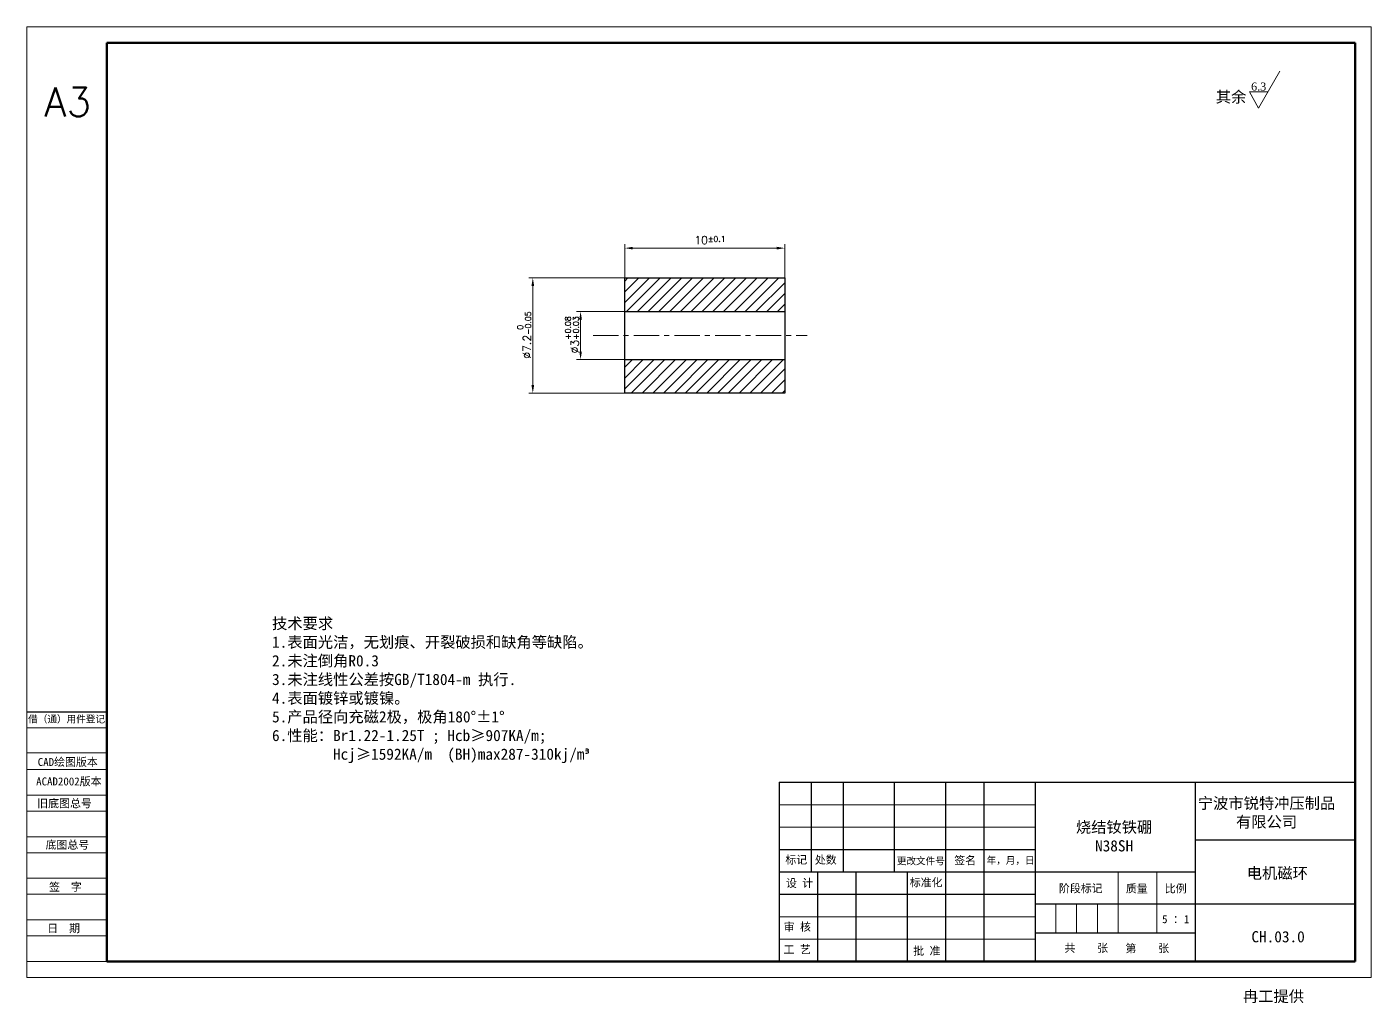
# Model space of a CAD drawing. Header units: millimetres. Extents: x 2881 to 4175, y 614 to 1739.
# Drawn here: x 3068.1 to 3152.1, y 1127.7 to 1188.7 of the extents above; entities that cross this region are included whole.
import ezdxf

# ---------------------------------------------------------------- set-up
doc = ezdxf.new("R2010")
doc.units = ezdxf.units.MM
doc.linetypes.add('CENTER', pattern=[50.8, 31.75, -6.35, 6.35, -6.35])
for name, color, linetype, lineweight in [('中心线', 1, 'CENTER', 9), ('填充', 3, 'Continuous', 9), ('实线', 7, 'Continuous', 25), ('尺寸标注', 2, 'Continuous', 9), ('引导线', 6, 'Continuous', 9), ('文本', 3, 'Continuous', 15), ('粗实线', 9, 'Continuous', 50)]:
    doc.layers.add(name, color=color, linetype=linetype, lineweight=lineweight)
doc.styles.add('st', font='txt.shx')
doc.styles.get("Standard").update_dxf_attribs({"font": 'simfang.ttf'})
doc.dimstyles.new('st0.2', dxfattribs={"dimscale": 0.2, "dimtxt": 2.5, "dimasz": 2.5, "dimexe": 1.25, "dimexo": 0, "dimtad": 1, "dimtoh": 1, "dimdec": 3, "dimdsep": 46, "dimtxsty": 'st', "dimcen": 0, "dimclrd": 256, "dimclre": 256, "dimclrt": 256, "dimadec": 4, "dimazin": 2, "dimtfac": 1, "dimtdec": 3, "dimtmove": 0, "dimatfit": 1, "dimfxl": 1, "dimlwd": -1, "dimlwe": -1, "dimarcsym": 0})

# ---------------------------------------------------------------- blocks, each defined once
blk = doc.blocks.new('*D30')
at = {"layer": 'Defpoints', "color": 0, "ltscale": 0.2, "transparency": 16777216}
for p in [(3105.479, 1170.884), (3102.716, 1167.884), (3105.479, 1167.884)]:
    blk.add_point(p, dxfattribs=at)
at = {"layer": '尺寸标注', "ltscale": 0.2, "transparency": 16777216}
for p, q in [((3105.479, 1170.884), (3102.466, 1170.884)), ((3102.716, 1170.384), (3102.716, 1168.384)), ((3105.479, 1167.884), (3102.466, 1167.884))]:
    blk.add_line(p, q, dxfattribs=at)
for points in [[(3102.633, 1170.384), (3102.799, 1170.384), (3102.716, 1170.884)], [(3102.633, 1168.384), (3102.799, 1168.384), (3102.716, 1167.884)]]:
    blk.add_solid(points, dxfattribs=at)
at = {"layer": '尺寸标注', "ltscale": 0.2, "transparency": 16777216, "insert": (3102.177, 1169.425), "char_height": 0.5, "attachment_point": 5, "rotation": 90, "style": 'st'}
blk.add_mtext('%%c3{}{\\H0.71x;\\C3;\\S+0.08^ +0.03;}', dxfattribs=at)
blk = doc.blocks.new('*D31')
at = {"layer": 'Defpoints', "color": 0, "ltscale": 0.2, "transparency": 16777216}
for p in [(3099.73, 1172.984), (3105.479, 1172.984), (3105.479, 1165.784)]:
    blk.add_point(p, dxfattribs=at)
at = {"layer": '尺寸标注', "ltscale": 0.2, "transparency": 16777216}
for p, q in [((3105.479, 1172.984), (3099.48, 1172.984)), ((3099.73, 1166.284), (3099.73, 1172.484)), ((3105.479, 1165.784), (3099.48, 1165.784))]:
    blk.add_line(p, q, dxfattribs=at)
for points in [[(3099.647, 1172.484), (3099.813, 1172.484), (3099.73, 1172.984)], [(3099.647, 1166.284), (3099.813, 1166.284), (3099.73, 1165.784)]]:
    blk.add_solid(points, dxfattribs=at)
at = {"layer": '尺寸标注', "ltscale": 0.2, "transparency": 16777216, "insert": (3099.191, 1169.411), "char_height": 0.5, "attachment_point": 5, "rotation": 90, "style": 'st'}
blk.add_mtext('%%c7.2{}{\\H0.71x;\\C3;\\S 0^ -0.05;}', dxfattribs=at)
blk = doc.blocks.new('*D32')
at = {"layer": 'Defpoints', "color": 0, "ltscale": 0.2, "transparency": 16777216}
for p in [(3115.479, 1174.847), (3105.479, 1172.984), (3115.479, 1172.984)]:
    blk.add_point(p, dxfattribs=at)
at = {"layer": '尺寸标注', "ltscale": 0.2, "transparency": 16777216}
for p, q in [((3105.479, 1172.984), (3105.479, 1175.097)), ((3105.979, 1174.847), (3114.979, 1174.847)), ((3115.479, 1172.984), (3115.479, 1175.097))]:
    blk.add_line(p, q, dxfattribs=at)
for points in [[(3105.979, 1174.93), (3105.979, 1174.763), (3105.479, 1174.847)], [(3114.979, 1174.93), (3114.979, 1174.763), (3115.479, 1174.847)]]:
    blk.add_solid(points, dxfattribs=at)
at = {"layer": '尺寸标注', "ltscale": 0.2, "transparency": 16777216, "insert": (3110.798, 1175.347), "char_height": 0.5, "attachment_point": 5, "style": 'st'}
blk.add_mtext('10{}{\\A0;{\\H1.5x;}{\\A2;\\H0.71x;\\C3;%%p0.1}}', dxfattribs=at)

msp = doc.modelspace()

# ---------------------------------------------------------------- hatches: boundary and pattern name
at = {"layer": '填充', "ltscale": 0.2}
h = msp.add_hatch(dxfattribs=at)
h.set_pattern_fill('LINE', color=256, scale=0.15, angle=45)
h.set_pattern_definition([(45, (0, -65.69434), (-0.336759605, 0.336759605), [])])
h.paths.add_polyline_path([(3115.4791, 1172.9839), (3105.4791, 1172.9839), (3105.4791, 1170.8839), (3115.4791, 1170.8839)])
h.paths.add_polyline_path([(3115.4791, 1167.8839), (3105.4791, 1167.8839), (3105.4791, 1165.7839), (3115.4791, 1165.7839)])

# ---------------------------------------------------------------- linework, layer by layer
at = {"layer": '中心线', "ltscale": 0.05}
msp.add_line((3103.4969, 1169.3839), (3116.8824, 1169.3839), dxfattribs=at)
at = {"layer": '实线', "ltscale": 0.2}
for p, q in [((3105.4791, 1169.3839), (3105.4791, 1172.9839)), ((3105.4791, 1172.9839), (3115.4791, 1172.9839)), ((3115.4791, 1172.9839), (3115.4791, 1165.7839)), ((3105.4791, 1170.8839), (3115.4791, 1170.8839)), ((3105.4791, 1165.7839), (3105.4791, 1169.3839)), ((3105.4791, 1167.8839), (3115.4791, 1167.8839)), ((3115.4791, 1165.7839), (3105.4791, 1165.7839))]:
    msp.add_line(p, q, dxfattribs=at)
at = {"layer": '实线'}
for p, q in [((3068.1155, 1145.8701), (3073.1155, 1145.8701)), ((3073.1155, 1130.2701), (3073.1155, 1141.4701)), ((3073.1155, 1141.4701), (3073.1155, 1130.2701)), ((3115.1155, 1141.4701), (3151.1155, 1141.4701)), ((3115.1193, 1141.4701), (3115.1193, 1130.2701)), ((3117.1193, 1141.4701), (3117.1193, 1135.8701)), ((3119.1193, 1141.4701), (3119.1193, 1135.8701)), ((3122.3193, 1141.4701), (3122.3193, 1135.8701)), ((3125.5193, 1141.4701), (3125.5193, 1130.2701)), ((3127.9193, 1141.4701), (3127.9193, 1130.2701)), ((3131.1193, 1141.4701), (3131.1193, 1130.2701)), ((3141.1155, 1141.4701), (3141.1155, 1130.2701)), ((3141.1155, 1137.8701), (3151.1155, 1137.8701)), ((3115.1155, 1137.2701), (3131.1193, 1137.2701)), ((3115.1155, 1135.8701), (3131.1193, 1135.8701)), ((3117.5193, 1135.8701), (3117.5193, 1130.2701)), ((3119.9193, 1135.8701), (3119.9193, 1130.2701)), ((3123.1193, 1135.8701), (3123.1193, 1130.2701)), ((3131.1193, 1135.8701), (3141.1155, 1135.8701)), ((3115.1155, 1134.4701), (3131.1193, 1134.4701)), ((3131.1193, 1133.8701), (3151.1155, 1133.8701)), ((3131.1193, 1132.0701), (3141.1155, 1132.0701)), ((3115.1155, 1130.2701), (3151.1155, 1130.2701))]:
    msp.add_line(p, q, dxfattribs=at)
at = {"layer": '引导线'}
for p, q in [((3068.1155, 1188.6701), (3152.1155, 1188.6701)), ((3068.1155, 1129.2701), (3068.1155, 1188.6701)), ((3152.1155, 1129.2701), (3152.1155, 1188.6701)), ((3073.1155, 1144.8701), (3068.1155, 1144.8701)), ((3073.1155, 1143.3022), (3068.1155, 1143.3022)), ((3073.1155, 1142.2701), (3068.1155, 1142.2701)), ((3073.1155, 1140.6701), (3068.1155, 1140.6701)), ((3115.1155, 1140.0701), (3131.1193, 1140.0701)), ((3073.1155, 1139.6701), (3068.1155, 1139.6701)), ((3115.1155, 1138.6701), (3131.1193, 1138.6701)), ((3073.1155, 1138.0701), (3068.1155, 1138.0701)), ((3073.1155, 1137.0701), (3068.1155, 1137.0701)), ((3073.1155, 1135.4701), (3068.1155, 1135.4701)), ((3073.1155, 1134.4701), (3068.1155, 1134.4701)), ((3073.1155, 1132.8701), (3068.1155, 1132.8701)), ((3115.1155, 1133.0701), (3131.1193, 1133.0701)), ((3073.1155, 1131.8701), (3068.1155, 1131.8701)), ((3115.1155, 1131.6701), (3131.1193, 1131.6701)), ((3073.1155, 1130.2701), (3068.1155, 1130.2701)), ((3068.1155, 1129.2701), (3152.1155, 1129.2701))]:
    msp.add_line(p, q, dxfattribs=at)
at = {"layer": '文本'}
for p, q in [((3145.0879, 1183.5949), (3146.4181, 1185.8989)), ((3145.6699, 1184.6029), (3144.506, 1184.6029)), ((3144.506, 1184.6029), (3145.0879, 1183.5949))]:
    msp.add_line(p, q, dxfattribs=at)
at = {"layer": '文本', "ltscale": 0.2}
for p, q in [((3136.3155, 1135.8701), (3136.3155, 1132.0701)), ((3138.7155, 1135.8701), (3138.7155, 1132.0701)), ((3132.4155, 1133.8701), (3132.4155, 1132.0701)), ((3133.7155, 1133.8701), (3133.7155, 1132.0701)), ((3135.0155, 1133.8701), (3135.0155, 1132.0701))]:
    msp.add_line(p, q, dxfattribs=at)
at = {"layer": '粗实线'}
for p, q in [((3073.1155, 1130.2701), (3073.1155, 1187.6701)), ((3073.1155, 1187.6701), (3151.1155, 1187.6701)), ((3151.1155, 1130.2701), (3151.1155, 1187.6701)), ((3073.1155, 1130.2701), (3151.1155, 1130.2701))]:
    msp.add_line(p, q, dxfattribs=at)

# ---------------------------------------------------------------- texts
at = {"layer": '实线', "ltscale": 0.2, "insert": (3069.2039, 1184.8812), "char_height": 1.8, "width": 5, "attachment_point": 1, "style": 'st'}
msp.add_mtext('A3', dxfattribs=at)
at = {"layer": '实线', "char_height": 0.7, "attachment_point": 5}
for s, insert, width in [('宁波市锐特冲压制品\\P有限公司', (3145.5799, 1139.5417), 12.63596), ('烧结钕铁硼\\PN38SH', (3136.054, 1138.0786), 7.8742), (' 电机磁环', (3146.0155, 1135.7545), 12.63596), ('CH.03.0', (3146.3031, 1131.815), 9.2005), ('冉工提供', (3146.0155, 1128.061), 12.63596)]:
    msp.add_mtext(s, dxfattribs=dict(at, insert=insert, width=width))
at = {"layer": '文本'}
for s, insert, char_height, width, attachment_point in [('其余', (3143.3617, 1183.8679), 0.7, 12.63596, 8), ('{\\fTimes New Roman|b0|i0|c0|p18;6.3}', (3144.6177, 1185.1919), 0.5, 2.92, 1), ('技术要求\\P1.表面光洁，无划痕、开裂破损和缺角等缺陷。\\P2.未注倒角R0.3\\P3.未注线性公差按GB/T1804-m 执行.\\P4.表面镀锌或镀镍。\\P5.产品径向充磁2极，极角180°±1°\\P6.性能：Br1.22-1.25T ; Hcb≥907KA/m;\\P        Hcj≥1592KA/m  (BH)max287-310kj/m{\\fISOCPEUR|b0|i0|c0|p34;³}', (3083.4344, 1147.2076), 0.7, 23.880809, 4)]:
    msp.add_mtext(s, dxfattribs=dict(at, insert=insert, char_height=char_height, width=width, attachment_point=attachment_point))
at = {"layer": '文本', "ltscale": 0.2, "attachment_point": 5}
for s, insert, char_height, width in [('借（通）用件登记', (3070.598, 1145.3913), 0.44, 10.22572), ('CAD绘图版本', (3070.6691, 1142.709), 0.5, 15.159404), ('ACAD2002版本', (3070.7376, 1141.4948), 0.5, 11.701904), ('旧底图总号', (3070.467, 1140.1221), 0.5, 13.237686), ('底图总号', (3070.6457, 1137.5356), 0.5, 2.90232), ('标记', (3116.1924, 1136.6018), 0.5, 2.90232), ('处数', (3118.0364, 1136.5975), 0.5, 2.90232), ('更改文件号', (3123.9758, 1136.5312), 0.44, 6.437633), ('签名', (3126.7487, 1136.5631), 0.5, 2.90232), ('年，月，日', (3129.5872, 1136.5588), 0.44, 2.90232), ('签  字', (3070.5236, 1134.9035), 0.5, 2.90232), ('设 计', (3116.3969, 1135.1381), 0.5, 2.90232), ('标准化', (3124.3097, 1135.1836), 0.5, 2.90232), ('阶段标记', (3133.9709, 1134.8126), 0.5, 2.90232), ('质量', (3137.4735, 1134.801), 0.5, 2.90232), ('比例', (3139.9077, 1134.801), 0.5, 2.90232), ('日  期', (3070.412, 1132.3159), 0.5, 2.90232), ('审 核', (3116.2603, 1132.41), 0.5, 2.90232), ('5 ：1', (3139.9049, 1132.9138), 0.5, 2.90232), ('工 艺', (3116.2523, 1131.0004), 0.5, 2.90232), ('批 准', (3124.3553, 1130.9072), 0.5, 2.90232), ('共    张', (3134.317, 1131.0862), 0.5, 2.90232), ('第    张', (3138.1303, 1131.0682), 0.5, 2.90232)]:
    msp.add_mtext(s, dxfattribs=dict(at, insert=insert, char_height=char_height, width=width))

# ---------------------------------------------------------------- dimensions: what is measured, and where the dimension line sits
at = {"layer": '尺寸标注', "ltscale": 0.2}
dim = msp.add_linear_dim(base=(3115.4791, 1174.8468), p1=(3105.4791, 1172.9839), p2=(3115.4791, 1172.9839), text='<>{}{\\A0;{\\H1.5x;}{\\A2;\\H0.71x;\\C3;%%p0.1}}', dimstyle='st0.2', override={"dimtp": 0.1, "dimtm": 0.1, "dimtdec": 3, "dimtzin": 8}, dxfattribs=at)
dim.commit()
dim.dimension.update_dxf_attribs({"geometry": '*D32', "text_midpoint": (3110.7979, 1174.8468), "dimtype": 160})
for base, p1, p2, text, override, picture, middle in [((3099.7299, 1172.9839), (3105.4791, 1165.7839), (3105.4791, 1172.9839), '%%c<>{}{\\H0.71x;\\C3;\\S 0^ -0.05;}', {"dimtp": 0, "dimtm": 0.05, "dimtdec": 3, "dimtzin": 8}, '*D31', (3099.7299, 1169.4106)), ((3102.7159, 1167.8839), (3105.4791, 1170.8839), (3105.4791, 1167.8839), '%%c<>{}{\\H0.71x;\\C3;\\S+0.08^ +0.03;}', {"dimtp": 0.08, "dimtm": -0.03, "dimtdec": 3, "dimtzin": 8}, '*D30', (3102.7159, 1169.4253))]:
    dim = msp.add_linear_dim(base=base, p1=p1, p2=p2, angle=90, text=text, dimstyle='st0.2', override=override, dxfattribs=at)
    dim.commit()
    dim.dimension.update_dxf_attribs({"geometry": picture, "text_midpoint": middle, "dimtype": 160})

doc.saveas('drawing.dxf')
